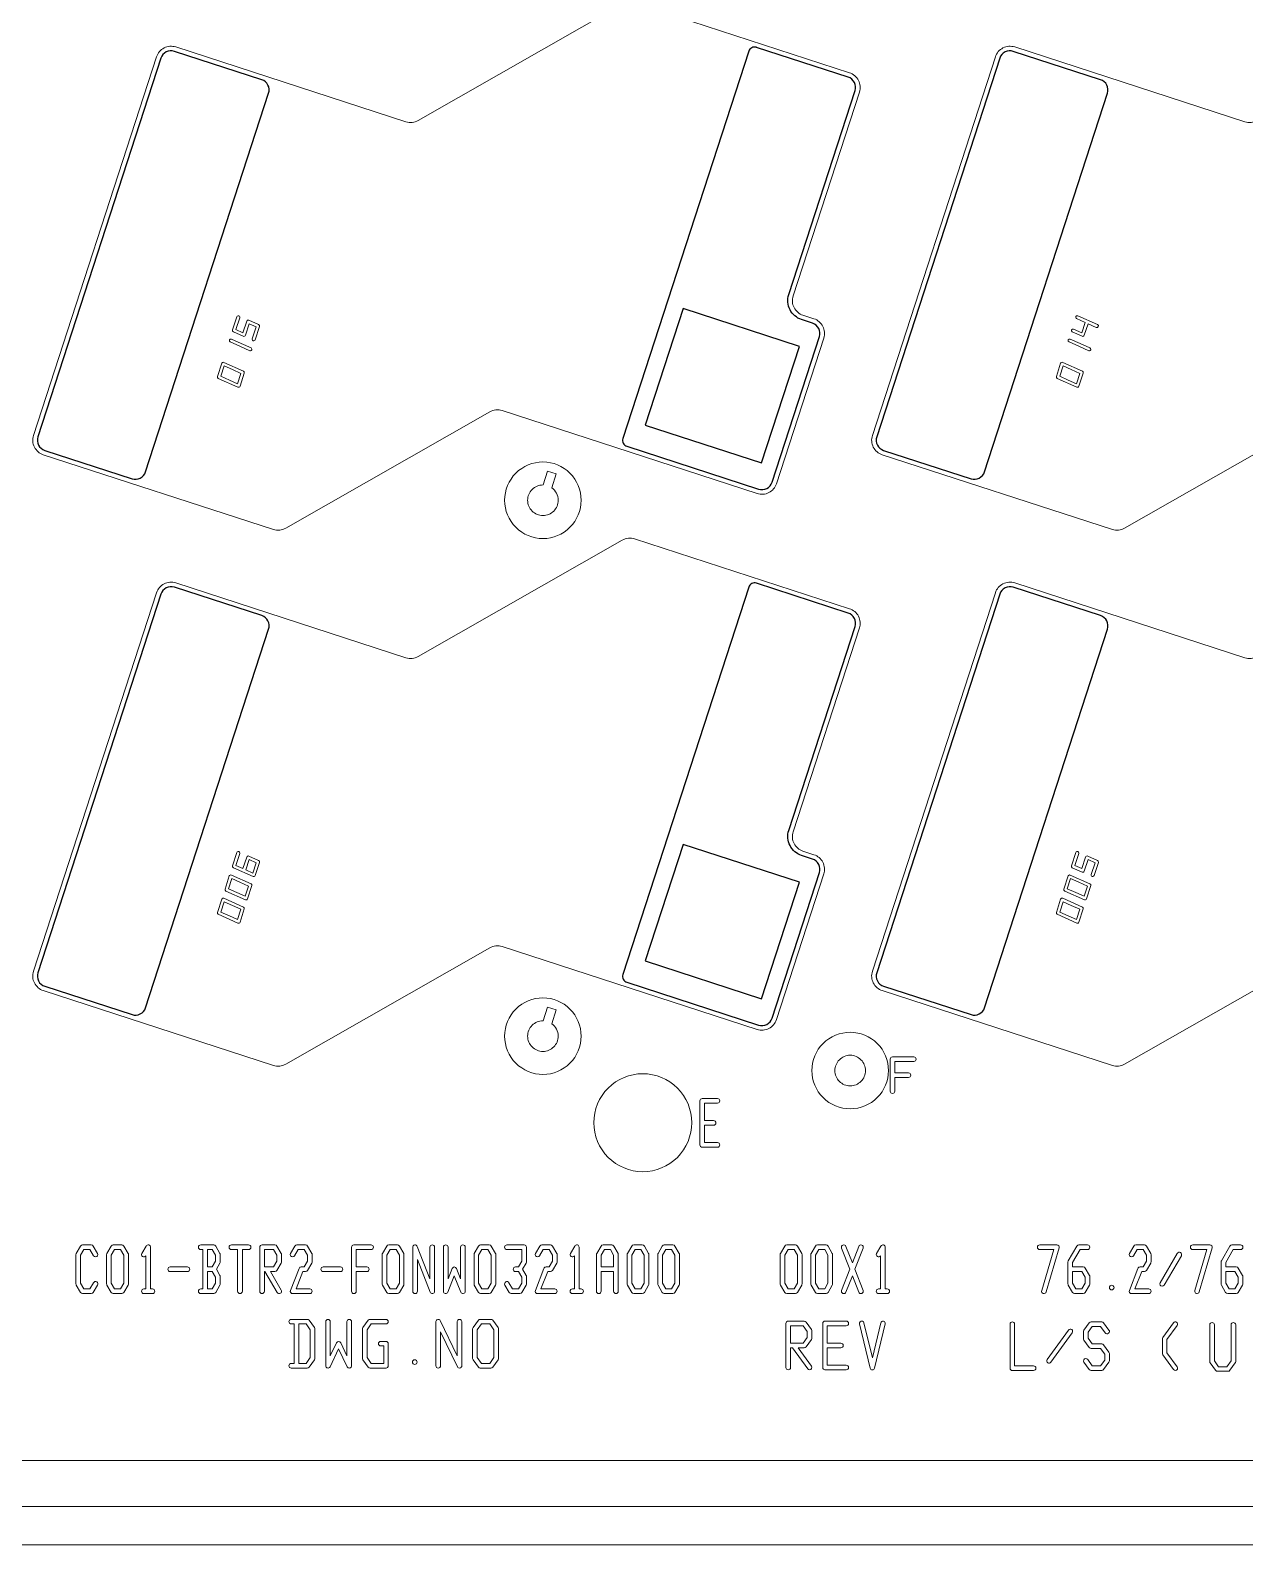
# Model space of a CAD drawing. Extents: x 2864 to 3941, y 2420 to 3182.
# Drawn here: x 3597.21 to 3636.87, y 2657.44 to 2706.9 of the extents above; entities that cross this region are included whole.
import ezdxf

# ---------------------------------------------------------------- set-up
doc = ezdxf.new("R2010")
doc.units = 0
doc.layers.get('0').update_dxf_attribs({"lineweight": 0})
for name, color, linetype in [('barcode', 1, 'Continuous'), ('susa-b', 2, 'Continuous'), ('susb-b', 3, 'Continuous')]:
    doc.layers.add(name, color=color, linetype=linetype)

msp = doc.modelspace()

# ---------------------------------------------------------------- linework, layer by layer
for p, q in [((3601.059, 2665.643), (3601.199, 2665.643)), ((3615.059, 2665.643), (3615.199, 2665.643)), ((3625.059, 2665.643), (3625.199, 2665.643))]:
    msp.add_line(p, q)
at = {"linetype": 'Continuous'}
for points in [[(3765.202, 2857.45), (3765.202, 2673.437, -0.044688), (3765.702, 2673.034), (3765.702, 2667.853, -0.044688), (3765.202, 2667.45), (3765.202, 2662.693, 0.414215), (3763.952, 2661.443, 0.414215), (3765.202, 2660.193), (3765.202, 2657.443), (3511.202, 2657.443), (3511.202, 2660.193, 0.414215), (3512.452, 2661.443, 0.414215), (3511.202, 2662.693), (3511.202, 2702.45, -0.044688), (3510.702, 2702.853), (3510.702, 2708.034, -0.044688), (3511.202, 2708.437), (3511.202, 2764.193), (3511.202, 2857.45, -0.044688)], [(3619.653, 2670.423, 1), (3619.653, 2670.573), (3619.231, 2670.573), (3619.231, 2671.143), (3619.529, 2671.143, 1), (3619.529, 2671.293), (3619.231, 2671.293), (3619.231, 2671.864), (3619.653, 2671.864, 1), (3619.653, 2672.014), (3619.156, 2672.014, 0.414241), (3619.081, 2671.939), (3619.081, 2671.218)], [(3619.081, 2671.218), (3619.081, 2670.498, 0.414241), (3619.156, 2670.423), (3619.653, 2670.423)], [(3601.199, 2665.643, 1), (3601.199, 2665.796), (3601.135, 2665.796), (3601.135, 2667.157, 0.76611), (3600.993, 2667.196), (3600.852, 2666.957, 0.97981), (3600.982, 2666.877), (3600.982, 2665.796), (3600.918, 2665.796, 1), (3600.918, 2665.643), (3601.059, 2665.643)], [(3603.415, 2665.96), (3603.415, 2666.199, 0.13403), (3603.405, 2666.238), (3603.287, 2666.439), (3603.405, 2666.64, 0.13403), (3603.415, 2666.679), (3603.415, 2666.918, 0.13403), (3603.405, 2666.957), (3603.265, 2667.196, 0.267143), (3603.199, 2667.234), (3602.918, 2667.234), (3602.778, 2667.234, 1), (3602.778, 2667.081), (3602.842, 2667.081), (3602.842, 2666.439)], [(3605.415, 2666.679), (3605.415, 2666.918, 0.13403), (3605.405, 2666.957), (3605.265, 2667.196, 0.267143), (3605.199, 2667.234), (3604.778, 2667.234, 0.414239), (3604.702, 2667.158), (3604.702, 2666.439)], [(3606.415, 2666.679), (3606.415, 2666.918, 0.13403), (3606.405, 2666.957), (3606.265, 2667.196, 0.267143), (3606.199, 2667.234), (3605.918, 2667.234, 0.267143), (3605.852, 2667.196), (3605.712, 2666.957, 1), (3605.844, 2666.88), (3605.962, 2667.081), (3606.155, 2667.081), (3606.263, 2666.897), (3606.263, 2666.699), (3606.155, 2666.515), (3606.059, 2666.515, 0.310667), (3605.987, 2666.466), (3605.707, 2665.748, 0.529919), (3605.778, 2665.643), (3606.339, 2665.643, 1), (3606.339, 2665.796), (3605.889, 2665.796)], [(3608.339, 2667.081, 1), (3608.339, 2667.234), (3607.778, 2667.234, 0.414239), (3607.702, 2667.158), (3607.702, 2666.439)], [(3607.702, 2666.439), (3607.702, 2665.72, 1), (3607.854, 2665.72), (3607.854, 2666.362), (3608.199, 2666.362, 1), (3608.199, 2666.515), (3607.854, 2666.515), (3607.854, 2667.081), (3608.339, 2667.081)], [(3610.263, 2666.124), (3609.849, 2667.185, 0.831919), (3609.702, 2667.158), (3609.702, 2665.72, 1), (3609.854, 2665.72), (3609.854, 2666.753)], [(3610.415, 2665.72), (3610.415, 2667.158, 1), (3610.263, 2667.158), (3610.263, 2666.124)], [(3610.854, 2666.124), (3610.854, 2667.158, 1), (3610.702, 2667.158), (3610.702, 2665.72, 0.831916), (3610.849, 2665.692), (3611.059, 2666.229)], [(3611.415, 2665.72), (3611.415, 2667.158, 1), (3611.263, 2667.158), (3611.263, 2666.124)], [(3614.415, 2666.679), (3614.415, 2666.918, 0.13403), (3614.405, 2666.957), (3614.265, 2667.196, 0.267143), (3614.199, 2667.234), (3613.918, 2667.234, 0.267143), (3613.852, 2667.196), (3613.712, 2666.957, 1), (3613.844, 2666.88), (3613.962, 2667.081), (3614.155, 2667.081), (3614.263, 2666.897), (3614.263, 2666.699), (3614.155, 2666.515), (3614.059, 2666.515, 0.310667), (3613.987, 2666.466), (3613.707, 2665.748, 0.529919), (3613.778, 2665.643), (3614.339, 2665.643, 1), (3614.339, 2665.796), (3613.889, 2665.796)], [(3615.199, 2665.643, 1), (3615.199, 2665.796), (3615.135, 2665.796), (3615.135, 2667.157, 0.76611), (3614.993, 2667.196), (3614.852, 2666.957, 0.97981), (3614.982, 2666.877), (3614.982, 2665.796), (3614.918, 2665.796, 1), (3614.918, 2665.643), (3615.059, 2665.643)], [(3616.415, 2665.72), (3616.415, 2666.439), (3616.415, 2666.918, 0.13403), (3616.405, 2666.957), (3616.265, 2667.196, 0.267143), (3616.199, 2667.234), (3615.918, 2667.234, 0.267143), (3615.852, 2667.196), (3615.712, 2666.957, 0.13403), (3615.702, 2666.918), (3615.702, 2666.439)], [(3624.059, 2666.648), (3623.849, 2667.185, 1), (3623.707, 2667.13), (3623.977, 2666.439), (3623.707, 2665.747, 1), (3623.849, 2665.692), (3624.059, 2666.229)], [(3624.41, 2665.747), (3624.14, 2666.439), (3624.41, 2667.13, 1), (3624.268, 2667.185), (3624.059, 2666.648)], [(3625.199, 2665.643, 1), (3625.199, 2665.796), (3625.135, 2665.796), (3625.135, 2667.157, 0.76611), (3624.993, 2667.196), (3624.852, 2666.957, 0.97981), (3624.982, 2666.877), (3624.982, 2665.796), (3624.918, 2665.796, 1), (3624.918, 2665.643), (3625.059, 2665.643)], [(3630.812, 2667.136, 0.501304), (3630.739, 2667.234), (3630.178, 2667.234, 1), (3630.178, 2667.081), (3630.637, 2667.081)], [(3630.637, 2667.081), (3630.245, 2665.741, 1), (3630.391, 2665.698), (3630.812, 2667.136)], [(3631.815, 2665.96), (3631.815, 2666.199, 0.13403), (3631.805, 2666.238), (3631.665, 2666.477, 0.267143), (3631.599, 2666.515), (3631.254, 2666.515), (3631.254, 2666.658), (3631.502, 2667.081), (3631.739, 2667.081, 1), (3631.739, 2667.234), (3631.459, 2667.234, 0.267143), (3631.393, 2667.196), (3631.112, 2666.717, 0.13403), (3631.102, 2666.678), (3631.102, 2666.439)], [(3633.815, 2666.679), (3633.815, 2666.918, 0.13403), (3633.805, 2666.957), (3633.665, 2667.196, 0.267143), (3633.599, 2667.234), (3633.318, 2667.234, 0.267143), (3633.252, 2667.196), (3633.112, 2666.957, 1), (3633.244, 2666.88), (3633.362, 2667.081), (3633.555, 2667.081), (3633.663, 2666.897), (3633.663, 2666.699), (3633.555, 2666.515), (3633.459, 2666.515, 0.310667), (3633.387, 2666.466), (3633.107, 2665.748, 0.529919), (3633.178, 2665.643), (3633.739, 2665.643, 1), (3633.739, 2665.796), (3633.289, 2665.796)], [(3635.812, 2667.136, 0.501304), (3635.739, 2667.234), (3635.178, 2667.234, 1), (3635.178, 2667.081), (3635.637, 2667.081)], [(3635.637, 2667.081), (3635.245, 2665.741, 1), (3635.391, 2665.698), (3635.812, 2667.136)], [(3636.815, 2665.96), (3636.815, 2666.199, 0.13403), (3636.805, 2666.238), (3636.665, 2666.477, 0.267143), (3636.599, 2666.515), (3636.254, 2666.515), (3636.254, 2666.658), (3636.502, 2667.081), (3636.739, 2667.081, 1), (3636.739, 2667.234), (3636.459, 2667.234, 0.267143), (3636.393, 2667.196), (3636.112, 2666.717, 0.13403), (3636.102, 2666.678), (3636.102, 2666.439)], [(3605.051, 2666.362), (3605.199, 2666.362, 0.267143), (3605.265, 2666.4), (3605.405, 2666.64, 0.13403), (3605.415, 2666.679)], [(3605.889, 2665.796), (3606.111, 2666.362), (3606.199, 2666.362, 0.267143), (3606.265, 2666.4), (3606.405, 2666.64, 0.13403), (3606.415, 2666.679)], [(3609.854, 2666.753), (3610.268, 2665.692, 0.831919), (3610.415, 2665.72)], [(3613.889, 2665.796), (3614.111, 2666.362), (3614.199, 2666.362, 0.267143), (3614.265, 2666.4), (3614.405, 2666.64, 0.13403), (3614.415, 2666.679)], [(3633.289, 2665.796), (3633.511, 2666.362), (3633.599, 2666.362, 0.267143), (3633.665, 2666.4), (3633.805, 2666.64, 0.13403), (3633.815, 2666.679)], [(3602.842, 2666.439), (3602.842, 2665.796), (3602.778, 2665.796, 1), (3602.778, 2665.643), (3602.918, 2665.643)], [(3604.702, 2666.439), (3604.702, 2665.72, 1), (3604.854, 2665.72), (3604.854, 2666.362), (3604.875, 2666.362), (3605.273, 2665.681, 1), (3605.405, 2665.758), (3605.051, 2666.362)], [(3611.263, 2666.124), (3611.13, 2666.466, 0.683159), (3610.988, 2666.466), (3610.854, 2666.124)], [(3611.059, 2666.229), (3611.268, 2665.692, 0.831919), (3611.415, 2665.72)], [(3615.702, 2666.439), (3615.702, 2665.72, 1), (3615.854, 2665.72), (3615.854, 2666.362), (3616.263, 2666.362), (3616.263, 2665.72, 1), (3616.415, 2665.72)], [(3624.059, 2666.229), (3624.268, 2665.692, 1), (3624.41, 2665.747)], [(3631.102, 2666.439), (3631.102, 2665.96, 0.13403), (3631.112, 2665.921), (3631.252, 2665.681, 0.267143), (3631.318, 2665.643), (3631.599, 2665.643, 0.267143), (3631.665, 2665.681), (3631.805, 2665.921, 0.13403), (3631.815, 2665.96)], [(3636.102, 2666.439), (3636.102, 2665.96, 0.13403), (3636.112, 2665.921), (3636.252, 2665.681, 0.267143), (3636.318, 2665.643), (3636.599, 2665.643, 0.267143), (3636.665, 2665.681), (3636.805, 2665.921, 0.13403), (3636.815, 2665.96)], [(3602.918, 2665.643), (3603.199, 2665.643, 0.267143), (3603.265, 2665.681), (3603.405, 2665.921, 0.13403), (3603.415, 2665.96)], [(3606.503, 2663.528), (3606.503, 2664.488, 0.159331), (3606.489, 2664.533), (3606.315, 2664.772, 0.241867), (3606.254, 2664.803), (3605.907, 2664.803), (3605.733, 2664.803, 1), (3605.733, 2664.653), (3605.832, 2664.653), (3605.832, 2663.363), (3605.733, 2663.363, 1), (3605.733, 2663.213), (3605.907, 2663.213)], [(3607.008, 2663.616), (3607.008, 2664.728, 1), (3606.858, 2664.728), (3606.858, 2663.288, 0.799749), (3607, 2663.255), (3607.28, 2663.836)], [(3607.703, 2663.288), (3607.703, 2664.728, 1), (3607.553, 2664.728), (3607.553, 2663.616)], [(3611.153, 2663.616), (3610.6, 2664.761, 0.798609), (3610.458, 2664.728), (3610.458, 2663.288, 1), (3610.608, 2663.288), (3610.608, 2664.4)], [(3611.303, 2663.288), (3611.303, 2664.728, 1), (3611.153, 2664.728), (3611.153, 2663.616)], [(3622.736, 2664.189), (3622.736, 2664.429, 0.159331), (3622.721, 2664.473), (3622.548, 2664.713, 0.241867), (3622.487, 2664.744), (3621.965, 2664.744, 0.414241), (3621.89, 2664.669), (3621.89, 2663.949)], [(3623.861, 2663.154, 1), (3623.861, 2663.304), (3623.24, 2663.304), (3623.24, 2663.874), (3623.687, 2663.874, 1), (3623.687, 2664.024), (3623.24, 2664.024), (3623.24, 2664.594), (3623.861, 2664.594, 1), (3623.861, 2664.744), (3623.165, 2664.744, 0.414241), (3623.09, 2664.669), (3623.09, 2663.949)], [(3624.713, 2663.548), (3624.438, 2664.687, 1), (3624.292, 2664.652), (3624.64, 2663.211, 0.78736), (3624.786, 2663.211), (3625.133, 2664.652)], [(3625.133, 2664.652, 1), (3624.988, 2664.687), (3624.713, 2663.548)], [(3610.608, 2664.4), (3611.161, 2663.255, 0.798609), (3611.303, 2663.288)], [(3622.286, 2663.874), (3622.487, 2663.874, 0.241871), (3622.548, 2663.905), (3622.721, 2664.145, 0.159337), (3622.736, 2664.189)], [(3607.553, 2663.616), (3607.348, 2664.041, 0.627684), (3607.213, 2664.041), (3607.008, 2663.616)], [(3607.28, 2663.836), (3607.561, 2663.255, 0.799749), (3607.703, 2663.288)], [(3621.89, 2663.949), (3621.89, 2663.229, 1), (3622.04, 2663.229), (3622.04, 2663.874), (3622.101, 2663.874), (3622.6, 2663.185, 1), (3622.721, 2663.273), (3622.286, 2663.874)], [(3623.09, 2663.949), (3623.09, 2663.229, 0.414241), (3623.165, 2663.154), (3623.861, 2663.154)], [(3605.907, 2663.213), (3606.254, 2663.213, 0.241871), (3606.315, 2663.244), (3606.489, 2663.484, 0.159337), (3606.503, 2663.528)]]:
    msp.add_lwpolyline(points, format="xyb", dxfattribs=at)
for points in [[(3624.29, 2704.88, 0.41422), (3623.968, 2705.51), (3616.948, 2707.792, 0.211093), (3616.546, 2707.75), (3609.879, 2703.951, -0.211093), (3609.477, 2703.91), (3601.961, 2706.352, 0.41422), (3601.331, 2706.031), (3597.314, 2693.668, 0.414215), (3597.635, 2693.038), (3605.151, 2690.595, 0.211093), (3605.553, 2690.637), (3612.22, 2694.436, -0.211091), (3612.622, 2694.477), (3620.951, 2691.77, 0.414218), (3621.581, 2692.091), (3623.126, 2696.847, 0.414217), (3622.805, 2697.477), (3622.447, 2697.593, -0.414216), (3622.126, 2698.223)], [(3651.69, 2704.88, 0.41422), (3651.368, 2705.51), (3644.348, 2707.792, 0.211093), (3643.946, 2707.75), (3637.279, 2703.951, -0.211093), (3636.877, 2703.91), (3629.361, 2706.352, 0.41422), (3628.731, 2706.031), (3624.714, 2693.668, 0.414215), (3625.035, 2693.038), (3632.551, 2690.595, 0.211093), (3632.953, 2690.637), (3639.62, 2694.436, -0.211091), (3640.022, 2694.477), (3648.351, 2691.77, 0.414218), (3648.981, 2692.091), (3650.526, 2696.847, 0.414217), (3650.205, 2697.477), (3649.847, 2697.593, -0.414216), (3649.526, 2698.223)], [(3604.694, 2697.226, 0.385532), (3604.667, 2697.288), (3604.346, 2697.431, 0.447551), (3604.278, 2697.4), (3604.155, 2697.022), (3603.925, 2697.124), (3604.052, 2697.513, 1), (3603.957, 2697.544), (3603.816, 2697.112, 0.385532), (3603.844, 2697.051), (3604.165, 2696.908, 0.447551), (3604.233, 2696.938), (3604.356, 2697.317), (3604.585, 2697.215), (3604.458, 2696.825, 1), (3604.553, 2696.794)], [(3632.067, 2697.288), (3631.425, 2697.574, 1), (3631.384, 2697.483), (3631.664, 2697.358), (3631.555, 2697.022), (3631.284, 2697.142, 1), (3631.244, 2697.051), (3631.565, 2696.908, 0.447551), (3631.633, 2696.938), (3631.756, 2697.317), (3632.026, 2697.196, 1)], [(3604.419, 2696.527), (3604.098, 2696.67), (3603.777, 2696.813, 1), (3603.737, 2696.722), (3604.058, 2696.579), (3604.379, 2696.435, 1)], [(3631.819, 2696.527), (3631.498, 2696.67), (3631.177, 2696.813, 1), (3631.137, 2696.722), (3631.458, 2696.579), (3631.779, 2696.435, 1)], [(3604.199, 2695.705, 0.385532), (3604.172, 2695.766), (3603.53, 2696.053, 0.447551), (3603.462, 2696.022), (3603.322, 2695.591, 0.385532), (3603.349, 2695.529), (3603.991, 2695.243, 0.447551), (3604.059, 2695.273)], [(3631.599, 2695.705, 0.385532), (3631.572, 2695.766), (3630.93, 2696.053, 0.447551), (3630.862, 2696.022), (3630.722, 2695.591, 0.385532), (3630.749, 2695.529), (3631.391, 2695.243, 0.447551), (3631.459, 2695.273)], [(3615.202, 2691.551, 0.414215), (3613.952, 2692.801, 0.414215), (3612.702, 2691.551, 0.414215), (3613.952, 2690.301, 0.414215)], [(3614.452, 2691.551, -0.414217), (3613.952, 2691.051, -0.414217), (3613.452, 2691.551, -0.414217), (3613.952, 2692.051, -0.002897), (3613.957, 2692.051), (3614.103, 2692.502), (3614.388, 2692.409), (3614.242, 2691.958, -0.242589)], [(3624.29, 2687.38, 0.41422), (3623.968, 2688.01), (3616.948, 2690.292, 0.211093), (3616.546, 2690.25), (3609.879, 2686.451, -0.211093), (3609.477, 2686.41), (3601.961, 2688.852, 0.41422), (3601.331, 2688.531), (3597.314, 2676.168, 0.414215), (3597.635, 2675.538), (3605.151, 2673.095, 0.211093), (3605.553, 2673.137), (3612.22, 2676.936, -0.211091), (3612.622, 2676.977), (3620.951, 2674.27, 0.414218), (3621.581, 2674.591), (3623.126, 2679.347, 0.414217), (3622.805, 2679.977), (3622.447, 2680.093, -0.414216), (3622.126, 2680.723)], [(3651.69, 2687.38, 0.41422), (3651.368, 2688.01), (3644.348, 2690.292, 0.211093), (3643.946, 2690.25), (3637.279, 2686.451, -0.211093), (3636.877, 2686.41), (3629.361, 2688.852, 0.41422), (3628.731, 2688.531), (3624.714, 2676.168, 0.414215), (3625.035, 2675.538), (3632.551, 2673.095, 0.211093), (3632.953, 2673.137), (3639.62, 2676.936, -0.211091), (3640.022, 2676.977), (3648.351, 2674.27, 0.414218), (3648.981, 2674.591), (3650.526, 2679.347, 0.414217), (3650.205, 2679.977), (3649.847, 2680.093, -0.414216), (3649.526, 2680.723)], [(3604.694, 2679.726, 0.385532), (3604.667, 2679.788), (3604.346, 2679.931, 0.447551), (3604.278, 2679.9), (3604.155, 2679.522), (3603.925, 2679.624), (3604.052, 2680.013, 1), (3603.957, 2680.044), (3603.816, 2679.612, 0.385532), (3603.844, 2679.551), (3604.485, 2679.264, 0.447551), (3604.554, 2679.295)], [(3632.094, 2679.726, 0.385532), (3632.067, 2679.788), (3631.746, 2679.931, 0.447551), (3631.678, 2679.9), (3631.555, 2679.522), (3631.325, 2679.624), (3631.452, 2680.013, 1), (3631.357, 2680.044), (3631.216, 2679.612, 0.385532), (3631.244, 2679.551), (3631.565, 2679.408, 0.447551), (3631.633, 2679.438), (3631.756, 2679.817), (3631.985, 2679.715), (3631.858, 2679.325, 1), (3631.953, 2679.294)], [(3604.446, 2678.965, 0.385532), (3604.419, 2679.027), (3603.777, 2679.313, 0.447551), (3603.709, 2679.283), (3603.569, 2678.851, 0.385532), (3603.596, 2678.79), (3604.238, 2678.503, 0.447551), (3604.306, 2678.534)], [(3631.846, 2678.965, 0.385532), (3631.819, 2679.027), (3631.177, 2679.313, 0.447551), (3631.109, 2679.283), (3630.969, 2678.851, 0.385532), (3630.996, 2678.79), (3631.638, 2678.503, 0.447551), (3631.706, 2678.534)], [(3604.199, 2678.205, 0.385532), (3604.172, 2678.266), (3603.53, 2678.553, 0.447551), (3603.462, 2678.522), (3603.322, 2678.091, 0.385532), (3603.349, 2678.029), (3603.991, 2677.743, 0.447551), (3604.059, 2677.773)], [(3631.599, 2678.205, 0.385532), (3631.572, 2678.266), (3630.93, 2678.553, 0.447551), (3630.862, 2678.522), (3630.722, 2678.091, 0.385532), (3630.749, 2678.029), (3631.391, 2677.743, 0.447551), (3631.459, 2677.773)], [(3615.202, 2674.051, 0.414215), (3613.952, 2675.301, 0.414215), (3612.702, 2674.051, 0.414215), (3613.952, 2672.801, 0.414215)], [(3614.452, 2674.051, -0.414217), (3613.952, 2673.551, -0.414217), (3613.452, 2674.051, -0.414217), (3613.952, 2674.551, -0.002897), (3613.957, 2674.551), (3614.103, 2675.002), (3614.388, 2674.909), (3614.242, 2674.458, -0.242589)], [(3625.238, 2672.927, 0.414215), (3623.988, 2674.177, 0.414215), (3622.738, 2672.927, 0.414215), (3623.988, 2671.677, 0.414215)], [(3624.488, 2672.927, -0.414217), (3623.988, 2672.427, -0.414217), (3623.488, 2672.927, -0.414217), (3623.988, 2673.427, -0.414217)], [(3626.067, 2673.224, 1), (3626.067, 2673.374), (3625.371, 2673.374, 0.414241), (3625.296, 2673.299), (3625.296, 2672.256, 1), (3625.446, 2672.256), (3625.446, 2672.702), (3625.893, 2672.702, 1), (3625.893, 2672.852), (3625.446, 2672.852), (3625.446, 2673.224)], [(3618.814, 2671.224, 0.414215), (3617.214, 2672.824, 0.414215), (3615.614, 2671.224, 0.414215), (3617.214, 2669.624, 0.414215)], [(3599.405, 2665.921, 1), (3599.273, 2665.998), (3599.155, 2665.796), (3598.962, 2665.796), (3598.854, 2665.98), (3598.854, 2666.897), (3598.962, 2667.081), (3599.155, 2667.081), (3599.273, 2666.88, 1), (3599.405, 2666.957), (3599.265, 2667.196, 0.267143), (3599.199, 2667.234), (3598.918, 2667.234, 0.267143), (3598.852, 2667.196), (3598.712, 2666.957, 0.13403), (3598.702, 2666.918), (3598.702, 2665.96, 0.13403), (3598.712, 2665.921), (3598.852, 2665.681, 0.267143), (3598.918, 2665.643), (3599.199, 2665.643, 0.267143), (3599.265, 2665.681)], [(3600.415, 2665.96), (3600.415, 2666.918, 0.13403), (3600.405, 2666.957), (3600.265, 2667.196, 0.267143), (3600.199, 2667.234), (3599.918, 2667.234, 0.267143), (3599.852, 2667.196), (3599.712, 2666.957, 0.13403), (3599.702, 2666.918), (3599.702, 2665.96, 0.13403), (3599.712, 2665.921), (3599.852, 2665.681, 0.267143), (3599.918, 2665.643), (3600.199, 2665.643, 0.267143), (3600.265, 2665.681), (3600.405, 2665.921, 0.13403)], [(3604.339, 2667.081, 1), (3604.339, 2667.234), (3604.059, 2667.234), (3603.778, 2667.234, 1), (3603.778, 2667.081), (3603.982, 2667.081), (3603.982, 2665.72, 1), (3604.135, 2665.72), (3604.135, 2667.081)], [(3609.415, 2665.96), (3609.415, 2666.918, 0.13403), (3609.405, 2666.957), (3609.265, 2667.196, 0.267143), (3609.199, 2667.234), (3608.918, 2667.234, 0.267143), (3608.852, 2667.196), (3608.712, 2666.957, 0.13403), (3608.702, 2666.918), (3608.702, 2665.96, 0.13403), (3608.712, 2665.921), (3608.852, 2665.681, 0.267143), (3608.918, 2665.643), (3609.199, 2665.643, 0.267143), (3609.265, 2665.681), (3609.405, 2665.921, 0.13403)], [(3612.415, 2665.96), (3612.415, 2666.918, 0.13403), (3612.405, 2666.957), (3612.265, 2667.196, 0.267143), (3612.199, 2667.234), (3611.918, 2667.234, 0.267143), (3611.852, 2667.196), (3611.712, 2666.957, 0.13403), (3611.702, 2666.918), (3611.702, 2665.96, 0.13403), (3611.712, 2665.921), (3611.852, 2665.681, 0.267143), (3611.918, 2665.643), (3612.199, 2665.643, 0.267143), (3612.265, 2665.681), (3612.405, 2665.921, 0.13403)], [(3613.415, 2665.96), (3613.415, 2666.199, 0.13403), (3613.405, 2666.238), (3613.287, 2666.439), (3613.405, 2666.64, 0.13403), (3613.415, 2666.679), (3613.415, 2667.158, 0.414239), (3613.339, 2667.234), (3612.778, 2667.234, 1), (3612.778, 2667.081), (3613.263, 2667.081), (3613.263, 2666.699), (3613.155, 2666.515), (3613.059, 2666.515, 1), (3613.059, 2666.362), (3613.155, 2666.362), (3613.263, 2666.178), (3613.263, 2665.98), (3613.155, 2665.796), (3612.962, 2665.796), (3612.844, 2665.998, 1), (3612.712, 2665.921), (3612.852, 2665.681, 0.267143), (3612.918, 2665.643), (3613.199, 2665.643, 0.267143), (3613.265, 2665.681), (3613.405, 2665.921, 0.13403)], [(3617.415, 2665.96), (3617.415, 2666.918, 0.13403), (3617.405, 2666.957), (3617.265, 2667.196, 0.267143), (3617.199, 2667.234), (3616.918, 2667.234, 0.267143), (3616.852, 2667.196), (3616.712, 2666.957, 0.13403), (3616.702, 2666.918), (3616.702, 2665.96, 0.13403), (3616.712, 2665.921), (3616.852, 2665.681, 0.267143), (3616.918, 2665.643), (3617.199, 2665.643, 0.267143), (3617.265, 2665.681), (3617.405, 2665.921, 0.13403)], [(3618.415, 2665.96), (3618.415, 2666.918, 0.13403), (3618.405, 2666.957), (3618.265, 2667.196, 0.267143), (3618.199, 2667.234), (3617.918, 2667.234, 0.267143), (3617.852, 2667.196), (3617.712, 2666.957, 0.13403), (3617.702, 2666.918), (3617.702, 2665.96, 0.13403), (3617.712, 2665.921), (3617.852, 2665.681, 0.267143), (3617.918, 2665.643), (3618.199, 2665.643, 0.267143), (3618.265, 2665.681), (3618.405, 2665.921, 0.13403)], [(3622.415, 2665.96), (3622.415, 2666.918, 0.13403), (3622.405, 2666.957), (3622.265, 2667.196, 0.267143), (3622.199, 2667.234), (3621.918, 2667.234, 0.267143), (3621.852, 2667.196), (3621.712, 2666.957, 0.13403), (3621.702, 2666.918), (3621.702, 2665.96, 0.13403), (3621.712, 2665.921), (3621.852, 2665.681, 0.267143), (3621.918, 2665.643), (3622.199, 2665.643, 0.267143), (3622.265, 2665.681), (3622.405, 2665.921, 0.13403)], [(3623.415, 2665.96), (3623.415, 2666.918, 0.13403), (3623.405, 2666.957), (3623.265, 2667.196, 0.267143), (3623.199, 2667.234), (3622.918, 2667.234, 0.267143), (3622.852, 2667.196), (3622.712, 2666.957, 0.13403), (3622.702, 2666.918), (3622.702, 2665.96, 0.13403), (3622.712, 2665.921), (3622.852, 2665.681, 0.267143), (3622.918, 2665.643), (3623.199, 2665.643, 0.267143), (3623.265, 2665.681), (3623.405, 2665.921, 0.13403)], [(3634.805, 2666.88, 1), (3634.673, 2666.957), (3634.112, 2665.998, 1), (3634.244, 2665.921)], [(3602.339, 2666.362, 1), (3602.339, 2666.515), (3601.778, 2666.515, 1), (3601.778, 2666.362)], [(3607.339, 2666.362, 1), (3607.339, 2666.515), (3606.778, 2666.515, 1), (3606.778, 2666.362)], [(3608.903, 2663.288), (3608.903, 2664.008, 0.414241), (3608.828, 2664.083), (3608.654, 2664.083, 1), (3608.654, 2663.933), (3608.753, 2663.933), (3608.753, 2663.363), (3608.345, 2663.363), (3608.208, 2663.552), (3608.208, 2664.464), (3608.345, 2664.653), (3608.828, 2664.653, 1), (3608.828, 2664.803), (3608.307, 2664.803, 0.241871), (3608.246, 2664.772), (3608.072, 2664.533, 0.159337), (3608.058, 2664.488), (3608.058, 2663.528, 0.159331), (3608.072, 2663.484), (3608.246, 2663.244, 0.241867), (3608.307, 2663.213), (3608.828, 2663.213, 0.414241)], [(3612.503, 2663.528), (3612.503, 2664.488, 0.159331), (3612.489, 2664.533), (3612.315, 2664.772, 0.241867), (3612.254, 2664.803), (3611.907, 2664.803, 0.241871), (3611.846, 2664.772), (3611.672, 2664.533, 0.159337), (3611.658, 2664.488), (3611.658, 2663.528, 0.159331), (3611.672, 2663.484), (3611.846, 2663.244, 0.241867), (3611.907, 2663.213), (3612.254, 2663.213, 0.241871), (3612.315, 2663.244), (3612.489, 2663.484, 0.159337)], [(3629.98, 2663.132, 1), (3629.98, 2663.282), (3629.36, 2663.282), (3629.36, 2664.647, 1), (3629.21, 2664.647), (3629.21, 2663.207, 0.414241), (3629.285, 2663.132)], [(3632.455, 2663.447), (3632.455, 2663.687, 0.159339), (3632.441, 2663.731), (3632.267, 2663.97, 0.241867), (3632.206, 2664.002), (3631.897, 2664.002), (3631.76, 2664.191), (3631.76, 2664.383), (3631.897, 2664.572), (3632.168, 2664.572), (3632.32, 2664.363, 1), (3632.441, 2664.451), (3632.267, 2664.691, 0.241867), (3632.206, 2664.722), (3631.859, 2664.722, 0.241871), (3631.798, 2664.691), (3631.624, 2664.451, 0.159337), (3631.61, 2664.407), (3631.61, 2664.167, 0.159331), (3631.624, 2664.123), (3631.798, 2663.883, 0.241867), (3631.859, 2663.852), (3632.168, 2663.852), (3632.305, 2663.662), (3632.305, 2663.471), (3632.168, 2663.282), (3631.897, 2663.282), (3631.746, 2663.491, 1), (3631.624, 2663.403), (3631.798, 2663.163, 0.241867), (3631.859, 2663.132), (3632.206, 2663.132, 0.241871), (3632.267, 2663.163), (3632.441, 2663.402, 0.159337)], [(3634.667, 2663.251), (3634.334, 2663.711), (3634.334, 2664.143), (3634.667, 2664.603, 1), (3634.546, 2664.691), (3634.198, 2664.211, 0.159337), (3634.184, 2664.167), (3634.184, 2663.687, 0.159331), (3634.198, 2663.642), (3634.546, 2663.163, 1)], [(3636.579, 2663.422), (3636.579, 2664.622, 1), (3636.429, 2664.622), (3636.429, 2663.446), (3636.292, 2663.257), (3636.021, 2663.257), (3635.884, 2663.446), (3635.884, 2664.622, 1), (3635.734, 2664.622), (3635.734, 2663.422, 0.159331), (3635.748, 2663.378), (3635.921, 2663.138, 0.241867), (3635.982, 2663.107), (3636.33, 2663.107, 0.241871), (3636.391, 2663.138), (3636.565, 2663.378, 0.159337)], [(3631.241, 2664.363, 1), (3631.12, 2664.451), (3630.424, 2663.491, 1), (3630.546, 2663.403)]]:
    msp.add_lwpolyline(points, format="xyb", close=True, dxfattribs=at)
for points in [[(3604.09, 2695.693), (3603.981, 2695.357), (3603.711, 2695.477), (3603.431, 2695.602), (3603.54, 2695.939), (3603.81, 2695.818)], [(3631.49, 2695.693), (3631.381, 2695.357), (3631.111, 2695.477), (3630.831, 2695.602), (3630.94, 2695.939), (3631.21, 2695.818)], [(3604.585, 2679.715), (3604.475, 2679.378), (3604.246, 2679.481), (3604.356, 2679.817)], [(3604.338, 2678.954), (3604.228, 2678.617), (3603.958, 2678.738), (3603.678, 2678.863), (3603.787, 2679.199), (3604.058, 2679.079)], [(3631.738, 2678.954), (3631.628, 2678.617), (3631.358, 2678.738), (3631.078, 2678.863), (3631.187, 2679.199), (3631.458, 2679.079)], [(3604.09, 2678.193), (3603.981, 2677.857), (3603.711, 2677.977), (3603.431, 2678.102), (3603.54, 2678.439), (3603.81, 2678.318)], [(3631.49, 2678.193), (3631.381, 2677.857), (3631.111, 2677.977), (3630.831, 2678.102), (3630.94, 2678.439), (3631.21, 2678.318)], [(3600.263, 2665.98), (3600.155, 2665.796), (3599.962, 2665.796), (3599.854, 2665.98), (3599.854, 2666.897), (3599.962, 2667.081), (3600.155, 2667.081), (3600.263, 2666.897)], [(3603.263, 2666.699), (3603.155, 2666.515), (3602.994, 2666.515), (3602.994, 2667.081), (3603.155, 2667.081), (3603.263, 2666.897)], [(3605.263, 2666.699), (3605.155, 2666.515), (3604.918, 2666.515), (3604.918, 2666.515), (3604.854, 2666.515), (3604.854, 2667.081), (3605.155, 2667.081), (3605.263, 2666.897)], [(3609.263, 2665.98), (3609.155, 2665.796), (3608.962, 2665.796), (3608.854, 2665.98), (3608.854, 2666.897), (3608.962, 2667.081), (3609.155, 2667.081), (3609.263, 2666.897)], [(3612.263, 2665.98), (3612.155, 2665.796), (3611.962, 2665.796), (3611.854, 2665.98), (3611.854, 2666.897), (3611.962, 2667.081), (3612.155, 2667.081), (3612.263, 2666.897)], [(3616.263, 2666.515), (3615.854, 2666.515), (3615.854, 2666.897), (3615.962, 2667.081), (3616.155, 2667.081), (3616.263, 2666.897)], [(3617.263, 2665.98), (3617.155, 2665.796), (3616.962, 2665.796), (3616.854, 2665.98), (3616.854, 2666.897), (3616.962, 2667.081), (3617.155, 2667.081), (3617.263, 2666.897)], [(3618.263, 2665.98), (3618.155, 2665.796), (3617.962, 2665.796), (3617.854, 2665.98), (3617.854, 2666.897), (3617.962, 2667.081), (3618.155, 2667.081), (3618.263, 2666.897)], [(3622.263, 2665.98), (3622.155, 2665.796), (3621.962, 2665.796), (3621.854, 2665.98), (3621.854, 2666.897), (3621.962, 2667.081), (3622.155, 2667.081), (3622.263, 2666.897)], [(3623.263, 2665.98), (3623.155, 2665.796), (3622.962, 2665.796), (3622.854, 2665.98), (3622.854, 2666.897), (3622.962, 2667.081), (3623.155, 2667.081), (3623.263, 2666.897)], [(3603.263, 2665.98), (3603.155, 2665.796), (3602.994, 2665.796), (3602.994, 2666.362), (3603.155, 2666.362), (3603.263, 2666.178)], [(3631.663, 2665.98), (3631.555, 2665.796), (3631.362, 2665.796), (3631.254, 2665.98), (3631.254, 2666.362), (3631.555, 2666.362), (3631.663, 2666.178)], [(3636.663, 2665.98), (3636.555, 2665.796), (3636.362, 2665.796), (3636.254, 2665.98), (3636.254, 2666.362), (3636.555, 2666.362), (3636.663, 2666.178)], [(3606.353, 2663.552), (3606.216, 2663.363), (3605.982, 2663.363), (3605.982, 2664.653), (3606.216, 2664.653), (3606.353, 2664.464)], [(3612.353, 2663.552), (3612.216, 2663.363), (3611.945, 2663.363), (3611.808, 2663.552), (3611.808, 2664.464), (3611.945, 2664.653), (3612.216, 2664.653), (3612.353, 2664.464)], [(3622.586, 2664.213), (3622.448, 2664.024), (3622.04, 2664.024), (3622.04, 2664.594), (3622.448, 2664.594), (3622.586, 2664.405)], [(3758.202, 2658.693), (3758.202, 2660.193), (3520.04, 2660.193), (3520.04, 2658.693)]]:
    msp.add_lwpolyline(points, close=True, dxfattribs=at)
for centre, radius in [((3632.529, 2665.84), 0.0762), ((3609.767, 2663.408), 0.075)]:
    msp.add_circle(centre, radius)
at = {"layer": 'barcode', "linetype": 'Continuous'}
for points in [[(3618.529, 2697.812), (3617.293, 2694.007), (3621.097, 2692.771), (3622.333, 2696.576)], [(3618.529, 2680.312), (3617.293, 2676.507), (3621.097, 2675.271), (3622.333, 2679.076)]]:
    msp.add_lwpolyline(points, close=True, dxfattribs=at)
at = {"layer": 'susa-b'}
for p, q in [((3600.976, 2692.478), (3604.993, 2704.841)), ((3628.376, 2692.478), (3632.393, 2704.841)), ((3600.976, 2674.978), (3604.993, 2687.341)), ((3628.376, 2674.978), (3632.393, 2687.341))]:
    msp.add_line(p, q, dxfattribs=at)
at = {"layer": 'susa-b', "linetype": 'Continuous'}
for points in [[(3604.769, 2705.282), (3601.915, 2706.21, 0.414216), (3601.474, 2705.985), (3597.456, 2693.621, 0.414218), (3597.681, 2693.18), (3600.535, 2692.253)], [(3632.169, 2705.282), (3629.315, 2706.21, 0.414216), (3628.874, 2705.985), (3624.856, 2693.621, 0.414218), (3625.081, 2693.18), (3627.935, 2692.253)], [(3604.769, 2687.782), (3601.915, 2688.71, 0.414216), (3601.474, 2688.485), (3597.456, 2676.121, 0.414218), (3597.681, 2675.68), (3600.535, 2674.753)], [(3632.169, 2687.782), (3629.315, 2688.71, 0.414216), (3628.874, 2688.485), (3624.856, 2676.121, 0.414218), (3625.081, 2675.68), (3627.935, 2674.753)]]:
    msp.add_lwpolyline(points, format="xyb", dxfattribs=at)
at = {"layer": 'susa-b'}
for centre, start, end in [((3604.66, 2704.95), 341.9998, 71.9998), ((3632.06, 2704.95), 341.9998, 71.9998), ((3600.643, 2692.586), 251.9997, 342.0001), ((3628.043, 2692.586), 251.9997, 342.0001), ((3604.66, 2687.45), 341.9998, 71.9998), ((3632.06, 2687.45), 341.9998, 71.9998), ((3600.643, 2675.086), 251.9997, 342.0001), ((3628.043, 2675.086), 251.9997, 342.0001)]:
    msp.add_arc(centre, 0.35, start, end, dxfattribs=at)
at = {"layer": 'susb-b'}
for p, q in [((3623.922, 2705.368), (3620.927, 2706.341)), ((3623.922, 2687.868), (3620.927, 2688.841))]:
    msp.add_line(p, q, dxfattribs=at)
at = {"layer": 'susb-b', "linetype": 'Continuous'}
for points in [[(3620.675, 2706.213), (3616.565, 2693.564, 0.414221), (3616.693, 2693.312)], [(3616.693, 2693.312), (3620.997, 2691.913, 0.414222), (3621.438, 2692.138), (3622.984, 2696.893, 0.414218), (3622.759, 2697.334), (3622.401, 2697.45, -0.414217), (3621.984, 2698.269), (3624.147, 2704.927, 0.414216), (3623.922, 2705.368)], [(3620.675, 2688.713), (3616.565, 2676.064, 0.414221), (3616.693, 2675.812)], [(3616.693, 2675.812), (3620.997, 2674.413, 0.414222), (3621.438, 2674.638), (3622.984, 2679.393, 0.414218), (3622.759, 2679.834), (3622.401, 2679.95, -0.414217), (3621.984, 2680.769), (3624.147, 2687.427, 0.414216), (3623.922, 2687.868)]]:
    msp.add_lwpolyline(points, format="xyb", dxfattribs=at)
at = {"layer": 'susb-b'}
for centre in [(3620.865, 2706.151), (3620.865, 2688.651)]:
    msp.add_arc(centre, 0.2, 72.0004, 162.0004, dxfattribs=at)

doc.saveas('drawing.dxf')
